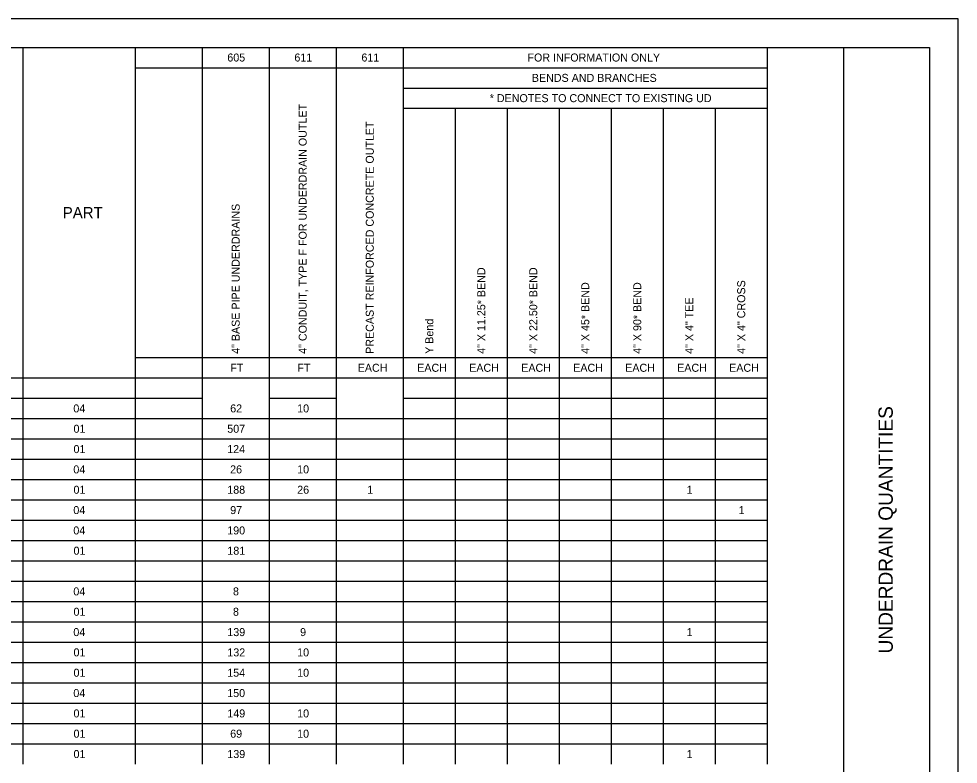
# Model space of a CAD drawing. Extents: x 0 to 34, y -28.5 to 22.
# Drawn here: x 17.57 to 34, y 8.96 to 22 of the extents above; entities that cross this region are included whole.
import ezdxf

# ---------------------------------------------------------------- set-up
doc = ezdxf.new("R2010")
doc.units = 0
for name, color, linetype in [('Default', 7, 'Continuous'), ('SH_Border', 7, 'Continuous'), ('SH_Cut_Line', 7, 'Continuous'), ('SH_Data', 7, 'Continuous')]:
    doc.layers.add(name, color=color, linetype=linetype)

msp = doc.modelspace()

# ---------------------------------------------------------------- linework, layer by layer
at = {"layer": 'Default'}
for p, q in [((15.678, 21.5), (19.604, 21.5)), ((17.641, 21.5), (17.641, 21.144)), ((19.604, 21.5), (20.777, 21.5)), ((19.604, 21.5), (19.604, 21.144)), ((20.777, 21.5), (23.123, 21.5)), ((20.777, 21.5), (20.777, 21.144)), ((21.95, 21.5), (21.95, 21.144)), ((23.123, 21.5), (24.295, 21.5)), ((23.123, 21.5), (23.123, 21.144)), ((24.295, 21.5), (25.204, 21.5)), ((24.295, 21.5), (24.295, 21.144)), ((25.204, 21.5), (26.114, 21.5)), ((26.114, 21.5), (27.932, 21.5)), ((27.932, 21.5), (28.841, 21.5)), ((28.841, 21.5), (29.75, 21.5)), ((29.75, 21.5), (30.66, 21.5)), ((30.66, 21.5), (30.66, 21.144)), ((17.641, 21.144), (17.641, 15.716)), ((19.604, 21.144), (20.777, 21.144)), ((19.604, 21.144), (19.604, 15.716)), ((20.777, 21.144), (23.123, 21.144)), ((20.777, 21.144), (20.777, 15.716)), ((21.95, 21.144), (21.95, 15.716)), ((23.123, 21.144), (24.295, 21.144)), ((23.123, 21.144), (23.123, 15.716)), ((24.295, 21.144), (25.204, 21.144)), ((24.295, 21.144), (24.295, 15.716)), ((25.204, 21.144), (26.114, 21.144)), ((26.114, 21.144), (27.932, 21.144)), ((27.932, 21.144), (28.841, 21.144)), ((28.841, 21.144), (29.75, 21.144)), ((29.75, 21.144), (30.66, 21.144)), ((30.66, 21.144), (30.66, 15.716)), ((24.295, 20.788), (25.204, 20.788)), ((25.204, 20.788), (26.114, 20.788)), ((26.114, 20.788), (27.932, 20.788)), ((27.932, 20.788), (28.841, 20.788)), ((28.841, 20.788), (29.75, 20.788)), ((29.75, 20.788), (30.66, 20.788)), ((24.295, 20.433), (25.204, 20.433)), ((25.204, 20.433), (26.114, 20.433)), ((25.204, 20.433), (25.204, 15.716)), ((26.114, 20.433), (27.932, 20.433)), ((26.114, 20.433), (26.114, 15.716)), ((27.023, 20.433), (27.023, 15.716)), ((27.932, 20.433), (28.841, 20.433)), ((27.932, 20.433), (27.932, 15.716)), ((28.841, 20.433), (29.75, 20.433)), ((28.841, 20.433), (28.841, 15.716)), ((29.75, 20.433), (30.66, 20.433)), ((29.75, 20.433), (29.75, 15.716)), ((19.604, 16.071), (20.777, 16.071)), ((20.777, 16.071), (23.123, 16.071)), ((23.123, 16.071), (24.295, 16.071)), ((24.295, 16.071), (25.204, 16.071)), ((25.204, 16.071), (26.114, 16.071)), ((26.114, 16.071), (27.932, 16.071)), ((27.932, 16.071), (28.841, 16.071)), ((28.841, 16.071), (29.75, 16.071)), ((29.75, 16.071), (30.66, 16.071)), ((15.678, 15.716), (19.604, 15.716)), ((17.641, 15.716), (17.641, 15.004)), ((19.604, 15.716), (20.777, 15.716)), ((19.604, 15.716), (19.604, 15.004)), ((20.777, 15.716), (23.123, 15.716)), ((20.777, 15.716), (20.777, 15.004)), ((21.95, 15.716), (21.95, 15.004)), ((23.123, 15.716), (24.295, 15.716)), ((23.123, 15.716), (23.123, 15.004)), ((24.295, 15.716), (25.204, 15.716)), ((24.295, 15.716), (24.295, 15.004)), ((25.204, 15.716), (26.114, 15.716)), ((25.204, 15.716), (25.204, 15.004)), ((26.114, 15.716), (27.932, 15.716)), ((26.114, 15.716), (26.114, 15.004)), ((27.023, 15.716), (27.023, 15.004)), ((27.932, 15.716), (28.841, 15.716)), ((27.932, 15.716), (27.932, 15.004)), ((28.841, 15.716), (29.75, 15.716)), ((28.841, 15.716), (28.841, 15.004)), ((29.75, 15.716), (30.66, 15.716)), ((29.75, 15.716), (29.75, 15.004)), ((30.66, 15.716), (30.66, 15.004)), ((15.678, 15.36), (19.604, 15.36)), ((19.604, 15.36), (20.777, 15.36)), ((21.95, 15.36), (23.123, 15.36)), ((24.295, 15.36), (25.204, 15.36)), ((25.204, 15.36), (26.114, 15.36)), ((26.114, 15.36), (27.932, 15.36)), ((27.932, 15.36), (28.841, 15.36)), ((28.841, 15.36), (29.75, 15.36)), ((29.75, 15.36), (30.66, 15.36)), ((15.678, 15.004), (19.604, 15.004)), ((17.641, 15.004), (17.641, 14.292)), ((19.604, 15.004), (20.777, 15.004)), ((19.604, 15.004), (19.604, 14.292)), ((20.777, 15.004), (23.123, 15.004)), ((20.777, 15.004), (20.777, 14.292)), ((21.95, 15.004), (21.95, 14.292)), ((23.123, 15.004), (24.295, 15.004)), ((23.123, 15.004), (23.123, 14.292)), ((24.295, 15.004), (25.204, 15.004)), ((24.295, 15.004), (24.295, 14.292)), ((25.204, 15.004), (26.114, 15.004)), ((25.204, 15.004), (25.204, 14.292)), ((26.114, 15.004), (27.932, 15.004)), ((26.114, 15.004), (26.114, 14.292)), ((27.023, 15.004), (27.023, 14.292)), ((27.932, 15.004), (28.841, 15.004)), ((27.932, 15.004), (27.932, 14.292)), ((28.841, 15.004), (29.75, 15.004)), ((28.841, 15.004), (28.841, 14.292)), ((29.75, 15.004), (30.66, 15.004)), ((29.75, 15.004), (29.75, 14.292)), ((30.66, 15.004), (30.66, 14.292)), ((15.678, 14.648), (19.604, 14.648)), ((19.604, 14.648), (20.777, 14.648)), ((20.777, 14.648), (23.123, 14.648)), ((23.123, 14.648), (24.295, 14.648)), ((24.295, 14.648), (25.204, 14.648)), ((25.204, 14.648), (26.114, 14.648)), ((26.114, 14.648), (27.932, 14.648)), ((27.932, 14.648), (28.841, 14.648)), ((28.841, 14.648), (29.75, 14.648)), ((29.75, 14.648), (30.66, 14.648)), ((15.678, 14.292), (19.604, 14.292)), ((17.641, 14.292), (17.641, 12.514)), ((19.604, 14.292), (20.777, 14.292)), ((19.604, 14.292), (19.604, 12.514)), ((20.777, 14.292), (23.123, 14.292)), ((20.777, 14.292), (20.777, 12.514)), ((21.95, 14.292), (21.95, 12.514)), ((23.123, 14.292), (24.295, 14.292)), ((23.123, 14.292), (23.123, 12.514)), ((24.295, 14.292), (25.204, 14.292)), ((24.295, 14.292), (24.295, 12.514)), ((25.204, 14.292), (26.114, 14.292)), ((25.204, 14.292), (25.204, 12.514)), ((26.114, 14.292), (27.932, 14.292)), ((26.114, 14.292), (26.114, 12.514)), ((27.023, 14.292), (27.023, 12.514)), ((27.932, 14.292), (28.841, 14.292)), ((27.932, 14.292), (27.932, 12.514)), ((28.841, 14.292), (29.75, 14.292)), ((28.841, 14.292), (28.841, 12.514)), ((29.75, 14.292), (30.66, 14.292)), ((29.75, 14.292), (29.75, 12.514)), ((30.66, 14.292), (30.66, 12.514)), ((15.678, 13.937), (19.604, 13.937)), ((19.604, 13.937), (20.777, 13.937)), ((20.777, 13.937), (23.123, 13.937)), ((23.123, 13.937), (24.295, 13.937)), ((24.295, 13.937), (25.204, 13.937)), ((25.204, 13.937), (26.114, 13.937)), ((26.114, 13.937), (27.932, 13.937)), ((27.932, 13.937), (28.841, 13.937)), ((28.841, 13.937), (29.75, 13.937)), ((29.75, 13.937), (30.66, 13.937)), ((15.678, 13.581), (19.604, 13.581)), ((19.604, 13.581), (20.777, 13.581)), ((20.777, 13.581), (23.123, 13.581)), ((23.123, 13.581), (24.295, 13.581)), ((24.295, 13.581), (25.204, 13.581)), ((25.204, 13.581), (26.114, 13.581)), ((26.114, 13.581), (27.932, 13.581)), ((27.932, 13.581), (28.841, 13.581)), ((28.841, 13.581), (29.75, 13.581)), ((29.75, 13.581), (30.66, 13.581)), ((15.678, 13.225), (19.604, 13.225)), ((19.604, 13.225), (20.777, 13.225)), ((20.777, 13.225), (23.123, 13.225)), ((23.123, 13.225), (24.295, 13.225)), ((24.295, 13.225), (25.204, 13.225)), ((25.204, 13.225), (26.114, 13.225)), ((26.114, 13.225), (27.932, 13.225)), ((27.932, 13.225), (28.841, 13.225)), ((28.841, 13.225), (29.75, 13.225)), ((29.75, 13.225), (30.66, 13.225)), ((15.678, 12.869), (19.604, 12.869)), ((19.604, 12.869), (20.777, 12.869)), ((20.777, 12.869), (23.123, 12.869)), ((23.123, 12.869), (24.295, 12.869)), ((24.295, 12.869), (25.204, 12.869)), ((25.204, 12.869), (26.114, 12.869)), ((26.114, 12.869), (27.932, 12.869)), ((27.932, 12.869), (28.841, 12.869)), ((28.841, 12.869), (29.75, 12.869)), ((29.75, 12.869), (30.66, 12.869)), ((15.678, 12.514), (19.604, 12.514)), ((17.641, 12.514), (17.641, 12.158)), ((19.604, 12.514), (20.777, 12.514)), ((19.604, 12.514), (19.604, 12.158)), ((20.777, 12.514), (23.123, 12.514)), ((20.777, 12.514), (20.777, 12.158)), ((21.95, 12.514), (21.95, 12.158)), ((23.123, 12.514), (24.295, 12.514)), ((23.123, 12.514), (23.123, 12.158)), ((24.295, 12.514), (25.204, 12.514)), ((24.295, 12.514), (24.295, 12.158)), ((25.204, 12.514), (26.114, 12.514)), ((25.204, 12.514), (25.204, 12.158)), ((26.114, 12.514), (27.932, 12.514)), ((26.114, 12.514), (26.114, 12.158)), ((27.023, 12.514), (27.023, 12.158)), ((27.932, 12.514), (28.841, 12.514)), ((27.932, 12.514), (27.932, 12.158)), ((28.841, 12.514), (29.75, 12.514)), ((28.841, 12.514), (28.841, 12.158)), ((29.75, 12.514), (30.66, 12.514)), ((29.75, 12.514), (29.75, 12.158)), ((30.66, 12.514), (30.66, 12.158)), ((15.678, 12.158), (19.604, 12.158)), ((17.641, 12.158), (17.641, 10.735)), ((19.604, 12.158), (20.777, 12.158)), ((19.604, 12.158), (19.604, 10.735)), ((20.777, 12.158), (23.123, 12.158)), ((20.777, 12.158), (20.777, 10.735)), ((21.95, 12.158), (21.95, 10.735)), ((23.123, 12.158), (24.295, 12.158)), ((23.123, 12.158), (23.123, 10.735)), ((24.295, 12.158), (25.204, 12.158)), ((24.295, 12.158), (24.295, 10.735)), ((25.204, 12.158), (26.114, 12.158)), ((25.204, 12.158), (25.204, 10.735)), ((26.114, 12.158), (27.932, 12.158)), ((26.114, 12.158), (26.114, 10.735)), ((27.023, 12.158), (27.023, 10.735)), ((27.932, 12.158), (28.841, 12.158)), ((27.932, 12.158), (27.932, 10.735)), ((28.841, 12.158), (29.75, 12.158)), ((28.841, 12.158), (28.841, 10.735)), ((29.75, 12.158), (30.66, 12.158)), ((29.75, 12.158), (29.75, 10.735)), ((30.66, 12.158), (30.66, 10.735)), ((15.678, 11.802), (19.604, 11.802)), ((19.604, 11.802), (20.777, 11.802)), ((20.777, 11.802), (23.123, 11.802)), ((23.123, 11.802), (24.295, 11.802)), ((24.295, 11.802), (25.204, 11.802)), ((25.204, 11.802), (26.114, 11.802)), ((26.114, 11.802), (27.932, 11.802)), ((27.932, 11.802), (28.841, 11.802)), ((28.841, 11.802), (29.75, 11.802)), ((29.75, 11.802), (30.66, 11.802)), ((15.678, 11.446), (19.604, 11.446)), ((19.604, 11.446), (20.777, 11.446)), ((20.777, 11.446), (23.123, 11.446)), ((23.123, 11.446), (24.295, 11.446)), ((24.295, 11.446), (25.204, 11.446)), ((25.204, 11.446), (26.114, 11.446)), ((26.114, 11.446), (27.932, 11.446)), ((27.932, 11.446), (28.841, 11.446)), ((28.841, 11.446), (29.75, 11.446)), ((29.75, 11.446), (30.66, 11.446)), ((15.678, 11.091), (19.604, 11.091)), ((19.604, 11.091), (20.777, 11.091)), ((20.777, 11.091), (23.123, 11.091)), ((23.123, 11.091), (24.295, 11.091)), ((24.295, 11.091), (25.204, 11.091)), ((25.204, 11.091), (26.114, 11.091)), ((26.114, 11.091), (27.932, 11.091)), ((27.932, 11.091), (28.841, 11.091)), ((28.841, 11.091), (29.75, 11.091)), ((29.75, 11.091), (30.66, 11.091)), ((15.678, 10.735), (19.604, 10.735)), ((17.641, 10.735), (17.641, 10.379)), ((19.604, 10.735), (20.777, 10.735)), ((19.604, 10.735), (19.604, 10.379)), ((20.777, 10.735), (23.123, 10.735)), ((20.777, 10.735), (20.777, 10.379)), ((21.95, 10.735), (21.95, 10.379)), ((23.123, 10.735), (24.295, 10.735)), ((23.123, 10.735), (23.123, 10.379)), ((24.295, 10.735), (25.204, 10.735)), ((24.295, 10.735), (24.295, 10.379)), ((25.204, 10.735), (26.114, 10.735)), ((25.204, 10.735), (25.204, 10.379)), ((26.114, 10.735), (27.932, 10.735)), ((26.114, 10.735), (26.114, 10.379)), ((27.023, 10.735), (27.023, 10.379)), ((27.932, 10.735), (28.841, 10.735)), ((27.932, 10.735), (27.932, 10.379)), ((28.841, 10.735), (29.75, 10.735)), ((28.841, 10.735), (28.841, 10.379)), ((29.75, 10.735), (30.66, 10.735)), ((29.75, 10.735), (29.75, 10.379)), ((30.66, 10.735), (30.66, 10.379)), ((15.678, 10.379), (19.604, 10.379)), ((17.641, 10.379), (17.641, 9.668)), ((19.604, 10.379), (20.777, 10.379)), ((19.604, 10.379), (19.604, 9.668)), ((20.777, 10.379), (23.123, 10.379)), ((20.777, 10.379), (20.777, 9.668)), ((21.95, 10.379), (21.95, 9.668)), ((23.123, 10.379), (24.295, 10.379)), ((23.123, 10.379), (23.123, 9.668)), ((24.295, 10.379), (25.204, 10.379)), ((24.295, 10.379), (24.295, 9.668)), ((25.204, 10.379), (26.114, 10.379)), ((25.204, 10.379), (25.204, 9.668)), ((26.114, 10.379), (27.932, 10.379)), ((26.114, 10.379), (26.114, 9.668)), ((27.023, 10.379), (27.023, 9.668)), ((27.932, 10.379), (28.841, 10.379)), ((27.932, 10.379), (27.932, 9.668)), ((28.841, 10.379), (29.75, 10.379)), ((28.841, 10.379), (28.841, 9.668)), ((29.75, 10.379), (30.66, 10.379)), ((29.75, 10.379), (29.75, 9.668)), ((30.66, 10.379), (30.66, 9.668)), ((15.678, 10.023), (19.604, 10.023)), ((19.604, 10.023), (20.777, 10.023)), ((20.777, 10.023), (23.123, 10.023)), ((23.123, 10.023), (24.295, 10.023)), ((24.295, 10.023), (25.204, 10.023)), ((25.204, 10.023), (26.114, 10.023)), ((26.114, 10.023), (27.932, 10.023)), ((27.932, 10.023), (28.841, 10.023)), ((28.841, 10.023), (29.75, 10.023)), ((29.75, 10.023), (30.66, 10.023)), ((15.678, 9.668), (19.604, 9.668)), ((17.641, 9.668), (17.641, 9.312)), ((19.604, 9.668), (20.777, 9.668)), ((19.604, 9.668), (19.604, 9.312)), ((20.777, 9.668), (23.123, 9.668)), ((20.777, 9.668), (20.777, 9.312)), ((21.95, 9.668), (21.95, 9.312)), ((23.123, 9.668), (24.295, 9.668)), ((23.123, 9.668), (23.123, 9.312)), ((24.295, 9.668), (25.204, 9.668)), ((24.295, 9.668), (24.295, 9.312)), ((25.204, 9.668), (26.114, 9.668)), ((25.204, 9.668), (25.204, 9.312)), ((26.114, 9.668), (27.932, 9.668)), ((26.114, 9.668), (26.114, 9.312)), ((27.023, 9.668), (27.023, 9.312)), ((27.932, 9.668), (28.841, 9.668)), ((27.932, 9.668), (27.932, 9.312)), ((28.841, 9.668), (29.75, 9.668)), ((28.841, 9.668), (28.841, 9.312)), ((29.75, 9.668), (30.66, 9.668)), ((29.75, 9.668), (29.75, 9.312)), ((30.66, 9.668), (30.66, 9.312)), ((15.678, 9.312), (19.604, 9.312)), ((17.641, 9.312), (17.641, 8.956)), ((19.604, 9.312), (20.777, 9.312)), ((19.604, 9.312), (19.604, 8.956)), ((20.777, 9.312), (23.123, 9.312)), ((20.777, 9.312), (20.777, 8.956)), ((21.95, 9.312), (21.95, 8.956)), ((23.123, 9.312), (24.295, 9.312)), ((23.123, 9.312), (23.123, 8.956)), ((24.295, 9.312), (25.204, 9.312)), ((24.295, 9.312), (24.295, 8.956)), ((25.204, 9.312), (26.114, 9.312)), ((25.204, 9.312), (25.204, 8.956)), ((26.114, 9.312), (27.932, 9.312)), ((26.114, 9.312), (26.114, 8.956)), ((27.023, 9.312), (27.023, 8.956)), ((27.932, 9.312), (28.841, 9.312)), ((27.932, 9.312), (27.932, 8.956)), ((28.841, 9.312), (29.75, 9.312)), ((28.841, 9.312), (28.841, 8.956)), ((29.75, 9.312), (30.66, 9.312)), ((29.75, 9.312), (29.75, 8.956)), ((30.66, 9.312), (30.66, 8.956))]:
    msp.add_line(p, q, dxfattribs=at)
at = {"layer": 'SH_Border'}
msp.add_line((32, 0.5), (32, 21.5), dxfattribs=at)
msp.add_lwpolyline([(1.5, 21.5), (33.5, 21.5), (33.5, 0.5), (1.5, 0.5)], close=True, dxfattribs=at)
at = {"layer": 'SH_Cut_Line'}
msp.add_lwpolyline([(0, 0), (34, 0), (34, 22), (0, 22)], close=True, dxfattribs=at)

# ---------------------------------------------------------------- texts
at = {"layer": 'Default'}
for s, height, p in [('605', 0.14, (21.218, 21.252)), ('611', 0.14, (22.391, 21.252)), ('611', 0.14, (23.563, 21.252)), ('FOR INFORMATION ONLY', 0.14, (26.467, 21.252)), ('BENDS AND BRANCHES', 0.14, (26.543, 20.896)), ('* DENOTES TO CONNECT TO EXISTING UD', 0.14, (25.807, 20.541)), ('PART', 0.196, (18.34, 18.51)), ('FT', 0.14, (21.27, 15.823)), ('FT', 0.14, (22.443, 15.823)), ('EACH', 0.14, (23.498, 15.823)), ('EACH', 0.14, (24.539, 15.823)), ('EACH', 0.14, (25.448, 15.823)), ('EACH', 0.14, (26.358, 15.823)), ('EACH', 0.14, (27.267, 15.823)), ('EACH', 0.14, (28.176, 15.823)), ('EACH', 0.14, (29.085, 15.823)), ('EACH', 0.14, (29.994, 15.823)), ('04', 0.14, (18.525, 15.112)), ('62', 0.14, (21.268, 15.112)), ('10', 0.14, (22.439, 15.112)), ('01', 0.14, (18.528, 14.756)), ('507', 0.14, (21.217, 14.756)), ('01', 0.14, (18.528, 14.4)), ('124', 0.14, (21.216, 14.4)), ('04', 0.14, (18.525, 14.045)), ('26', 0.14, (21.267, 14.045)), ('10', 0.14, (22.439, 14.045)), ('01', 0.14, (18.528, 13.689)), ('188', 0.14, (21.217, 13.689)), ('26', 0.14, (22.44, 13.689)), ('1', 0.14, (23.664, 13.689)), ('1', 0.14, (29.251, 13.689)), ('04', 0.14, (18.525, 13.333)), ('97', 0.14, (21.268, 13.333)), ('1', 0.14, (30.16, 13.333)), ('04', 0.14, (18.525, 12.977)), ('190', 0.14, (21.216, 12.977)), ('01', 0.14, (18.528, 12.622)), ('181', 0.14, (21.218, 12.622)), ('04', 0.14, (18.525, 11.91)), ('8', 0.14, (21.317, 11.91)), ('01', 0.14, (18.528, 11.554)), ('8', 0.14, (21.317, 11.554)), ('04', 0.14, (18.525, 11.198)), ('139', 0.14, (21.218, 11.198)), ('9', 0.14, (22.491, 11.198)), ('1', 0.14, (29.251, 11.198)), ('01', 0.14, (18.528, 10.843)), ('132', 0.14, (21.218, 10.843)), ('10', 0.14, (22.439, 10.843)), ('01', 0.14, (18.528, 10.487)), ('154', 0.14, (21.216, 10.487)), ('10', 0.14, (22.439, 10.487)), ('04', 0.14, (18.525, 10.131)), ('150', 0.14, (21.216, 10.131)), ('01', 0.14, (18.528, 9.775)), ('149', 0.14, (21.218, 9.775)), ('10', 0.14, (22.439, 9.775)), ('01', 0.14, (18.528, 9.42)), ('69', 0.14, (21.268, 9.42)), ('10', 0.14, (22.439, 9.42)), ('01', 0.14, (18.528, 9.064)), ('139', 0.14, (21.218, 9.064)), ('1', 0.14, (29.251, 9.064))]:
    msp.add_text(s, height=height, dxfattribs=at).set_placement(p)
for s, p in [('4" CONDUIT, TYPE F FOR UNDERDRAIN OUTLET', (22.606, 16.137)), ('PRECAST REINFORCED CONCRETE OUTLET', (23.779, 16.137)), ('4" BASE PIPE UNDERDRAINS', (21.434, 16.137)), ('4" X 11.25* BEND', (25.729, 16.137)), ('4" X 22.50* BEND', (26.638, 16.137)), ('4" X 4" CROSS', (30.275, 16.137)), ('4" X 45* BEND', (27.547, 16.137)), ('4" X 90* BEND', (28.457, 16.137)), ('4" X 4" TEE', (29.366, 16.137)), ('Y Bend', (24.82, 16.137))]:
    msp.add_text(s, height=0.14, rotation=90, dxfattribs=at).set_placement(p)
at = {"layer": 'SH_Data'}
msp.add_text('UNDERDRAIN QUANTITIES', height=0.25, rotation=90, dxfattribs=at).set_placement((32.856, 10.894))

doc.saveas('drawing.dxf')
